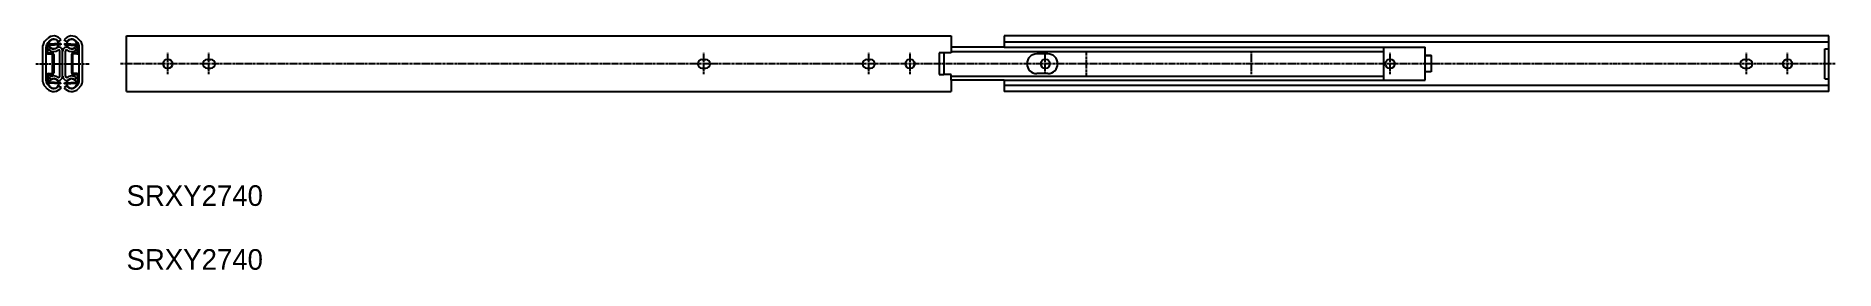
# Model space of a CAD drawing. Extents: x -34 to 839, y 10 to 124.
import ezdxf

# ---------------------------------------------------------------- set-up
doc = ezdxf.new("R2010")
doc.units = 0
doc.linetypes.add('CENTER', pattern=[2, 1.25, -0.25, 0.25, -0.25])
doc.layers.get('0').update_dxf_attribs({"linetype": 'CONTINUOUS'})
doc.layers.add('CENTER', color=1, linetype='CENTER')

msp = doc.modelspace()

# ---------------------------------------------------------------- linework, layer by layer
at = {"color": 7, "linetype": 'CONTINUOUS'}
for p, q in [((10, 123.5), (410, 123.5)), ((10, 96.5), (10, 123.5)), ((410, 123.5), (410, 118)), ((835.6, 123.5), (435.6, 123.5)), ((435.6, 123.5), (435.6, 118)), ((835.6, 96.5), (835.6, 123.5)), ((-30.51, 101.15), (-30.51, 118.85)), ((-29.76, 120.75), (-28.49, 122.12)), ((-28.98, 101.75), (-28.98, 118.25)), ((-28.78, 115.65), (-28.78, 118.56)), ((-28.24, 120.15), (-27.38, 121.08)), ((-28.18, 115.65), (-28.18, 118.56)), ((-21.88, 119.78), (-27.93, 119.46)), ((-21.88, 119.18), (-27.9, 118.86)), ((-27.88, 115.35), (-26.18, 115.35)), ((-27.88, 114.75), (-26.18, 114.75)), ((-27.72, 116.79), (-26.74, 117.64)), ((-25.88, 105.55), (-25.88, 114.45)), ((-25.28, 114.45), (-25.28, 105.55)), ((-22.95, 120.65), (-21.71, 121.54)), ((-22.28, 103.93), (-22.28, 116.08)), ((-21.88, 119.78), (-21.88, 119.18)), ((-21.01, 103.91), (-21.01, 116.09)), ((-21.01, 103.91), (-21.01, 116.09)), ((-18.97, 120.65), (-20.21, 121.54)), ((-20.03, 119.78), (-13.98, 119.46)), ((-20.03, 119.78), (-20.03, 119.18)), ((-20.03, 119.18), (-14.01, 118.86)), ((-19.64, 103.93), (-19.64, 116.08)), ((-16.63, 114.45), (-16.63, 105.55)), ((-16.03, 105.55), (-16.03, 114.45)), ((-14.03, 115.35), (-15.73, 115.35)), ((-14.03, 114.75), (-15.73, 114.75)), ((-14.19, 116.79), (-15.17, 117.64)), ((-13.67, 120.15), (-14.53, 121.08)), ((-13.73, 115.65), (-13.73, 118.56)), ((-12.15, 120.75), (-13.42, 122.12)), ((-13.13, 115.65), (-13.13, 118.56)), ((-12.93, 101.75), (-12.93, 118.25)), ((-11.41, 101.15), (-11.41, 118.85)), ((404.2, 115.25), (404.2, 104.75)), ((406.37, 115.25), (404.2, 115.25)), ((406.37, 115.25), (406.37, 104.75)), ((410, 115.25), (406.37, 115.25)), ((435.6, 118), (410, 118)), ((410, 118), (410, 115.25)), ((410, 116), (619.8, 116)), ((835.6, 120.5), (435.6, 120.5)), ((435.6, 118), (639.8, 118)), ((456.85, 114.75), (451.45, 114.75)), ((619.8, 102), (619.8, 118)), ((639.8, 102), (639.8, 118)), ((642.8, 114), (639.8, 114)), ((642.8, 114), (642.8, 106)), ((833.6, 102.7), (833.6, 117.3)), ((833.6, 117.3), (835.6, 117.3)), ((-27.88, 105.25), (-26.18, 105.25)), ((-14.03, 105.25), (-15.73, 105.25)), ((49.1, 112.1), (50.9, 112.1)), ((49.1, 107.9), (50.9, 107.9)), ((289.1, 112.1), (290.9, 112.1)), ((289.1, 107.9), (290.9, 107.9)), ((369.1, 112.1), (370.9, 112.1)), ((369.1, 107.9), (370.9, 107.9)), ((404.2, 104.75), (406.37, 104.75)), ((410, 104.75), (406.37, 104.75)), ((410, 102), (410, 104.75)), ((456.85, 105.25), (451.45, 105.25)), ((642.8, 106), (639.8, 106)), ((794.7, 112.1), (796.5, 112.1)), ((794.7, 107.9), (796.5, 107.9)), ((-29.76, 99.25), (-28.49, 97.88)), ((-28.78, 104.35), (-28.78, 101.44)), ((-28.24, 99.85), (-27.38, 98.92)), ((-28.18, 104.35), (-28.18, 101.44)), ((-21.88, 100.22), (-27.93, 100.54)), ((-21.88, 100.82), (-27.9, 101.14)), ((-27.88, 104.65), (-26.18, 104.65)), ((-27.72, 103.21), (-26.74, 102.36)), ((-22.95, 99.35), (-21.71, 98.46)), ((-21.88, 100.22), (-21.88, 100.82)), ((-18.97, 99.35), (-20.21, 98.46)), ((-20.03, 100.82), (-14.01, 101.14)), ((-20.03, 100.22), (-20.03, 100.82)), ((-20.03, 100.22), (-13.98, 100.54)), ((-14.03, 104.65), (-15.73, 104.65)), ((-14.19, 103.21), (-15.17, 102.36)), ((-13.67, 99.85), (-14.53, 98.92)), ((-13.73, 104.35), (-13.73, 101.44)), ((-12.15, 99.25), (-13.42, 97.88)), ((-13.13, 104.35), (-13.13, 101.44)), ((10, 96.5), (410, 96.5)), ((410, 104), (619.8, 104)), ((435.6, 102), (410, 102)), ((410, 102), (410, 96.5)), ((435.6, 102), (639.8, 102)), ((435.6, 102), (435.6, 96.5)), ((835.6, 99.5), (435.6, 99.5)), ((835.6, 96.5), (435.6, 96.5)), ((833.6, 102.7), (835.6, 102.7))]:
    msp.add_line(p, q, dxfattribs=at)
msp.add_lwpolyline([(642.8, 106), (639.8, 106), (639.8, 114), (642.8, 114)], close=True, dxfattribs=at)
for centre, radius in [((-25.28, 119.6), 2.38), ((-16.63, 119.6), 2.38), ((30, 110), 2.25), ((390, 110), 2.25), ((455.6, 110), 2.25), ((622.8, 110), 2.25), ((815.6, 110), 2.25), ((-25.28, 100.4), 2.38), ((-16.63, 100.4), 2.38)]:
    msp.add_circle(centre, radius, dxfattribs=at)
for centre, radius, start, end in [((-25.33, 119.18), 4.32, 33.0722, 137.1989), ((-16.59, 119.18), 4.32, 42.8011, 146.92873), ((-27.72, 118.85), 2.79, 137.2013, 180), ((-26.19, 118.25), 2.79, 137.19915, 180.00427), ((-27.88, 118.56), 0.9, 93, 180), ((-27.88, 115.65), 0.9, 180, 270), ((-27.88, 118.56), 0.3, 93, 180), ((-27.88, 115.65), 0.3, 180, 270), ((-25.33, 119.59), 3.68, 229.50137, 310.9227), ((-25.33, 119.18), 2.8, 31.64993, 137.2017), ((-25.33, 119.59), 2.41, 233.9299, 319.4977), ((-26.18, 114.45), 0.9, 0, 90), ((-26.18, 114.45), 0.3, 0, 90), ((-23.01, 116.09), 2, 0, 104.10685), ((-23.01, 116.09), 0.73, 359.97515, 82.87467), ((-18.91, 116.08), 2, 75.88953, 180), ((-18.91, 116.08), 0.73, 97.1218, 179.9999), ((-16.59, 119.59), 3.68, 229.0773, 310.49912), ((-16.59, 119.18), 2.8, 42.7983, 148.3515), ((-16.59, 119.59), 2.41, 220.50522, 306.07111), ((-15.73, 114.45), 0.9, 90, 180), ((-15.73, 114.45), 0.3, 90, 180), ((-14.03, 115.65), 0.3, 270, 0), ((-14.03, 115.65), 0.9, 270, 0), ((-14.03, 118.56), 0.3, 0, 86.99996), ((-14.03, 118.56), 0.9, 0, 86.99999), ((-15.72, 118.25), 2.79, 359.99854, 42.79937), ((-14.2, 118.85), 2.79, 0.00287, 42.79726), ((451.45, 110), 4.75, 90, 270), ((456.85, 110), 4.75, 270, 90), ((-27.88, 104.35), 0.9, 90, 180), ((-26.18, 105.55), 0.9, 270, 0), ((-26.18, 105.55), 0.3, 270, 0), ((-15.73, 105.55), 0.9, 180, 270), ((-15.73, 105.55), 0.3, 180, 270), ((-14.03, 104.35), 0.9, 0, 90), ((49.1, 110), 2.1, 90, 270), ((50.9, 110), 2.1, 270, 90), ((289.1, 110), 2.1, 90, 270), ((290.9, 110), 2.1, 270, 90), ((369.1, 110), 2.1, 90, 270), ((370.9, 110), 2.1, 270, 90), ((794.7, 110), 2.1, 90, 270), ((796.5, 110), 2.1, 270, 90), ((-27.72, 101.15), 2.79, 180, 222.8003), ((-26.19, 101.75), 2.79, 180, 222.8005), ((-27.88, 101.44), 0.9, 180, 267), ((-25.33, 100.82), 4.32, 222.8007, 326.92773), ((-27.88, 104.35), 0.3, 90, 180), ((-27.88, 101.44), 0.3, 180, 267), ((-25.33, 100.41), 3.68, 49.0783, 130.49674), ((-25.33, 100.82), 2.8, 222.7997, 328.3498), ((-25.33, 100.41), 2.41, 40.5045, 126.0686), ((-23.01, 103.91), 2, 255.89009, 0), ((-23.01, 103.91), 0.73, 277.12329, 0.94838), ((-18.91, 103.91), 2, 180, 284.10991), ((-16.59, 100.82), 4.32, 213.07227, 317.1993), ((-18.91, 103.91), 0.73, 179.05162, 262.87671), ((-16.59, 100.41), 3.68, 49.50326, 130.9217), ((-16.59, 100.82), 2.8, 211.6502, 317.2003), ((-16.59, 100.41), 2.41, 53.9314, 139.4955), ((-14.03, 104.35), 0.3, 0, 90), ((-14.03, 101.44), 0.3, 273.00004, 0), ((-14.03, 101.44), 0.9, 273.00001, 0), ((-15.72, 101.75), 2.79, 317.1995, 0), ((-14.2, 101.15), 2.79, 317.1997, 0)]:
    msp.add_arc(centre, radius, start, end, dxfattribs=at)
at = {"layer": 'CENTER', "color": 1, "linetype": 'CENTER'}
for p, q in [((30, 104.9), (30, 115.25)), ((50, 104.9), (50, 115.25)), ((290, 104.9), (290, 115.25)), ((370, 104.9), (370, 115.25)), ((390, 104.9), (390, 115.25)), ((455.6, 104.9), (455.6, 115.25)), ((475.6, 104), (475.6, 116)), ((555.6, 104.9), (555.6, 115.25)), ((622.8, 104.9), (622.8, 115.25)), ((795.6, 104.9), (795.6, 115.25)), ((815.6, 104.9), (815.6, 115.25)), ((-33.91, 110), (-8, 110)), ((838.6, 110), (7, 110))]:
    msp.add_line(p, q, dxfattribs=at)

# ---------------------------------------------------------------- texts
at = {"color": 7, "linetype": 'CONTINUOUS'}
for p in [(10, 41), (10, 10)]:
    msp.add_text('SRXY2740', height=10, dxfattribs=at).set_placement(p)

doc.saveas('drawing.dxf')
